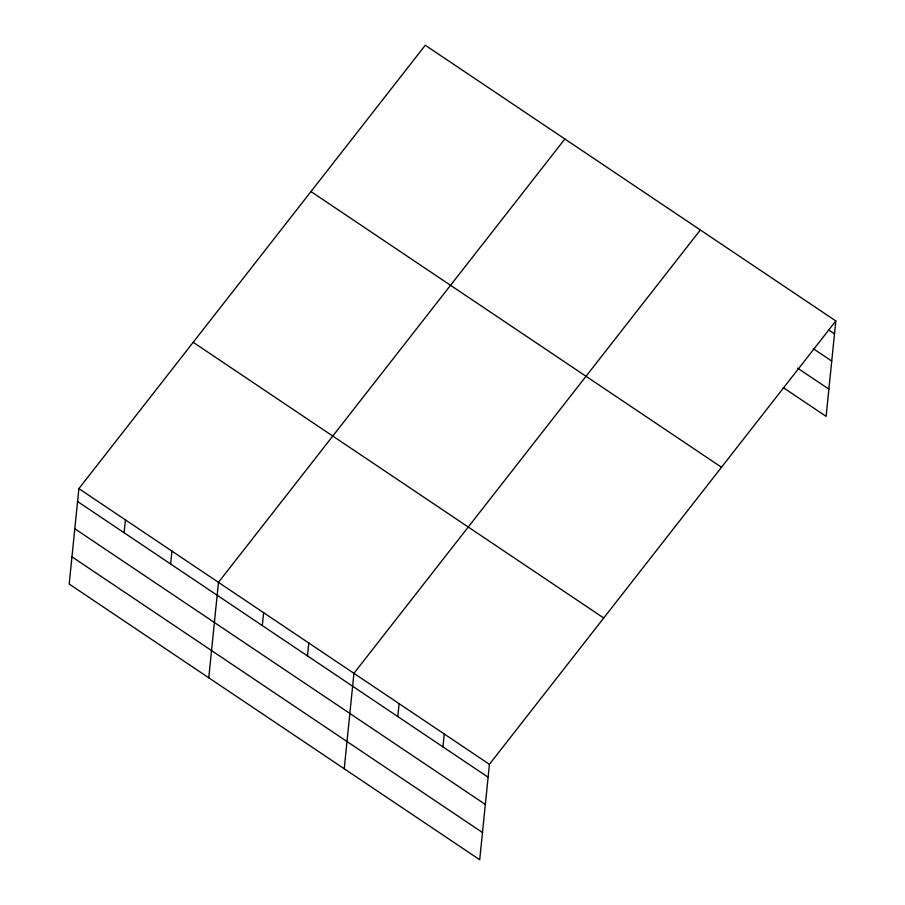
<?xml version="1.0" encoding="UTF-8"?>
<svg xmlns="http://www.w3.org/2000/svg" width="905" height="905" viewBox="0 0 905 905"><rect width="100%" height="100%" fill="white"/><g stroke="black" fill="none" stroke-linecap="round" stroke-linejoin="round"><path stroke-width="1.36" d="M78.882 488.621L69.187 584.053L479.718 859.75L489.413 764.318L835.813 320.947L425.282 45.25L78.882 488.621L489.413 764.318M124.098 532.751L125.41 519.866M170.626 563.996L171.939 551.111M208.772 677.788L218.467 582.356L564.867 138.985M262.314 625.57L263.627 612.685M307.474 655.899L308.775 643.003M344.239 768.775L353.934 673.331L700.334 229.972M397.781 716.545L399.094 703.66M442.941 746.874L444.253 733.989M835.813 320.947L826.118 416.379L783.278 387.612M828.708 329.952L834.5 333.843M813.21 348.64L831.729 361.084M797.622 368.154L828.878 389.139M310.969 191.566L721.5 467.263M193.195 342.305L603.726 618.002M77.57 501.506L488.1 777.203M74.81 528.746L485.329 804.443M71.959 556.813L482.478 832.51"/></g></svg>
